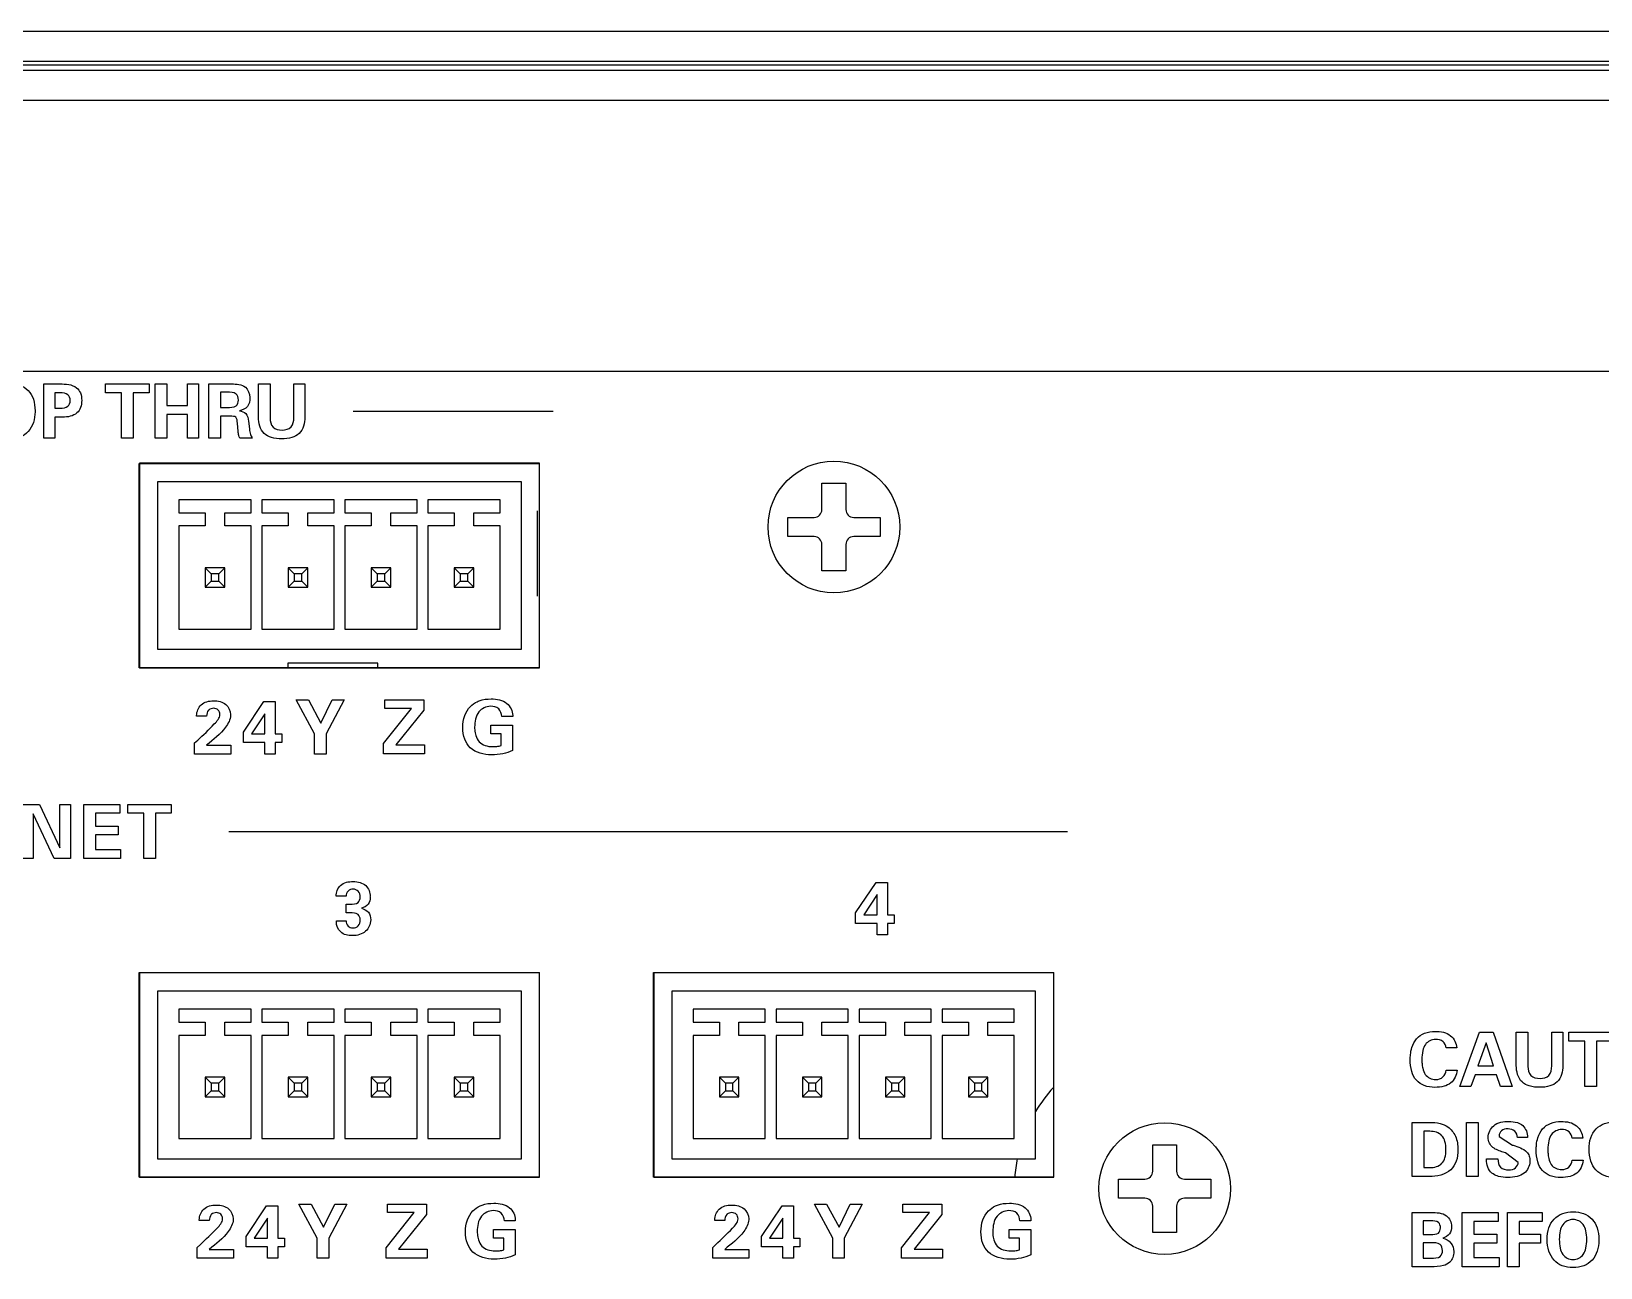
# Model space of a CAD drawing. Header units: inches. Extents: x 0 to 34, y 0 to 22.
# Drawn here: x 17.378 to 19.987, y 1.726 to 3.782 of the extents above; entities that cross this region are included whole.
import ezdxf

# ---------------------------------------------------------------- set-up
doc = ezdxf.new("R2010")
doc.units = ezdxf.units.IN
doc.header["$LTSCALE"] = 1.87
doc.header["$MEASUREMENT"] = 0
doc.layers.get('0').update_dxf_attribs({"linetype": 'CONTINUOUS'})
for name, color, linetype in [('CURVE_METALCUTOU', 7, 'CONTINUOUS'), ('ECAD_CC0805', 7, 'CONTINUOUS'), ('ECAD_CC2010', 7, 'CONTINUOUS')]:
    doc.layers.add(name, color=color, linetype=linetype)

msp = doc.modelspace()

# ---------------------------------------------------------------- linework, layer by layer
at = {"color": 8}
for p, q in [((23.983, 3.7816), (7.3328, 3.7816)), ((23.9829, 3.7316), (7.3329, 3.7316)), ((23.9869, 3.7166), (7.3289, 3.7166)), ((23.9829, 3.7253), (7.3329, 3.7253)), ((23.9607, 3.6666), (7.355, 3.6666)), ((7.805, 3.2166), (23.5107, 3.2166)), ((17.5569, 3.0633), (18.2219, 3.0633)), ((17.5569, 2.7233), (17.5569, 3.0633)), ((18.2219, 3.0633), (18.2219, 2.7233)), ((18.1924, 3.0328), (17.5874, 3.0328)), ((17.5874, 3.0328), (17.5874, 2.7543)), ((18.1924, 2.7543), (18.1924, 3.0328)), ((18.692, 3.0303), (18.7318, 3.0303)), ((18.692, 2.9865), (18.692, 3.0303)), ((18.7318, 3.0303), (18.7318, 2.9865)), ((17.7429, 3.0028), (17.6229, 3.0028)), ((17.6229, 3.0028), (17.6229, 2.9811)), ((17.7429, 2.9811), (17.7429, 3.0028)), ((17.8809, 3.0028), (17.7609, 3.0028)), ((17.7609, 3.0028), (17.7609, 2.9811)), ((17.8809, 2.9811), (17.8809, 3.0028)), ((18.0189, 3.0028), (17.8989, 3.0028)), ((17.8989, 3.0028), (17.8989, 2.9811)), ((18.0189, 2.9811), (18.0189, 3.0028)), ((18.1569, 3.0028), (18.0369, 3.0028)), ((18.0369, 3.0028), (18.0369, 2.9811)), ((18.1569, 2.9811), (18.1569, 3.0028)), ((17.6229, 2.9811), (17.6666, 2.9811)), ((17.6666, 2.9811), (17.6666, 2.9593)), ((17.6991, 2.9811), (17.7429, 2.9811)), ((17.6991, 2.9593), (17.6991, 2.9811)), ((17.7609, 2.9811), (17.8046, 2.9811)), ((17.8046, 2.9811), (17.8046, 2.9593)), ((17.8371, 2.9811), (17.8809, 2.9811)), ((17.8371, 2.9593), (17.8371, 2.9811)), ((17.8989, 2.9811), (17.9426, 2.9811)), ((17.9426, 2.9811), (17.9426, 2.9593)), ((17.9751, 2.9811), (18.0189, 2.9811)), ((17.9751, 2.9593), (17.9751, 2.9811)), ((18.0369, 2.9811), (18.0806, 2.9811)), ((18.0806, 2.9811), (18.0806, 2.9593)), ((18.1131, 2.9811), (18.1569, 2.9811)), ((18.1131, 2.9593), (18.1131, 2.9811)), ((17.6666, 2.9593), (17.6229, 2.9593)), ((17.6229, 2.9593), (17.6229, 2.7878)), ((17.7429, 2.9593), (17.6991, 2.9593)), ((17.7429, 2.7878), (17.7429, 2.9593)), ((17.8046, 2.9593), (17.7609, 2.9593)), ((17.7609, 2.9593), (17.7609, 2.7878)), ((17.8809, 2.9593), (17.8371, 2.9593)), ((17.8809, 2.7878), (17.8809, 2.9593)), ((17.9426, 2.9593), (17.8989, 2.9593)), ((17.8989, 2.9593), (17.8989, 2.7878)), ((18.0189, 2.9593), (17.9751, 2.9593)), ((18.0189, 2.7878), (18.0189, 2.9593)), ((18.0806, 2.9593), (18.0369, 2.9593)), ((18.0369, 2.9593), (18.0369, 2.7878)), ((18.1569, 2.9593), (18.1131, 2.9593)), ((18.1569, 2.7878), (18.1569, 2.9593)), ((18.6351, 2.9735), (18.679, 2.9735)), ((18.6351, 2.9416), (18.6351, 2.9735)), ((18.7448, 2.9735), (18.7886, 2.9735)), ((18.7886, 2.9735), (18.7886, 2.9416)), ((18.679, 2.9416), (18.6351, 2.9416)), ((18.692, 2.8848), (18.692, 2.9286)), ((18.7318, 2.9286), (18.7318, 2.8848)), ((18.7886, 2.9416), (18.7448, 2.9416)), ((17.6991, 2.8898), (17.6666, 2.8898)), ((17.6666, 2.8898), (17.6666, 2.8573)), ((17.6766, 2.8798), (17.6666, 2.8898)), ((17.6891, 2.8798), (17.6766, 2.8798)), ((17.6766, 2.8798), (17.6766, 2.8673)), ((17.6891, 2.8798), (17.6991, 2.8898)), ((17.6891, 2.8673), (17.6891, 2.8798)), ((17.6991, 2.8573), (17.6991, 2.8898)), ((17.8371, 2.8898), (17.8046, 2.8898)), ((17.8046, 2.8898), (17.8046, 2.8573)), ((17.8146, 2.8798), (17.8046, 2.8898)), ((17.8271, 2.8798), (17.8146, 2.8798)), ((17.8146, 2.8798), (17.8146, 2.8673)), ((17.8271, 2.8798), (17.8371, 2.8898)), ((17.8271, 2.8673), (17.8271, 2.8798)), ((17.8371, 2.8573), (17.8371, 2.8898)), ((17.9751, 2.8898), (17.9426, 2.8898)), ((17.9426, 2.8898), (17.9426, 2.8573)), ((17.9526, 2.8798), (17.9426, 2.8898)), ((17.9651, 2.8798), (17.9526, 2.8798)), ((17.9526, 2.8798), (17.9526, 2.8673)), ((17.9651, 2.8798), (17.9751, 2.8898)), ((17.9651, 2.8673), (17.9651, 2.8798)), ((17.9751, 2.8573), (17.9751, 2.8898)), ((18.1131, 2.8898), (18.0806, 2.8898)), ((18.0906, 2.8798), (18.0806, 2.8898)), ((18.0806, 2.8898), (18.0806, 2.8573)), ((18.1031, 2.8798), (18.0906, 2.8798)), ((18.0906, 2.8798), (18.0906, 2.8673)), ((18.1031, 2.8798), (18.1131, 2.8898)), ((18.1031, 2.8673), (18.1031, 2.8798)), ((18.1131, 2.8573), (18.1131, 2.8898)), ((18.7318, 2.8848), (18.692, 2.8848)), ((17.6766, 2.8673), (17.6666, 2.8573)), ((17.6666, 2.8573), (17.6991, 2.8573)), ((17.6766, 2.8673), (17.6891, 2.8673)), ((17.6891, 2.8673), (17.6991, 2.8573)), ((17.8146, 2.8673), (17.8046, 2.8573)), ((17.8046, 2.8573), (17.8371, 2.8573)), ((17.8146, 2.8673), (17.8271, 2.8673)), ((17.8271, 2.8673), (17.8371, 2.8573)), ((17.9526, 2.8673), (17.9426, 2.8573)), ((17.9426, 2.8573), (17.9751, 2.8573)), ((17.9526, 2.8673), (17.9651, 2.8673)), ((17.9651, 2.8673), (17.9751, 2.8573)), ((18.0906, 2.8673), (18.0806, 2.8573)), ((18.0806, 2.8573), (18.1131, 2.8573)), ((18.0906, 2.8673), (18.1031, 2.8673)), ((18.1031, 2.8673), (18.1131, 2.8573)), ((17.6229, 2.7878), (17.7429, 2.7878)), ((17.7609, 2.7878), (17.8809, 2.7878)), ((17.8989, 2.7878), (18.0189, 2.7878)), ((18.0369, 2.7878), (18.1569, 2.7878)), ((17.5874, 2.7543), (18.1924, 2.7543)), ((18.2219, 2.7233), (17.5569, 2.7233)), ((17.5569, 2.2168), (18.2219, 2.2168)), ((17.5569, 1.8768), (17.5569, 2.2168)), ((18.2219, 2.2168), (18.2219, 1.8768)), ((18.4119, 2.2168), (19.0769, 2.2168)), ((18.4119, 1.8768), (18.4119, 2.2168)), ((19.0769, 2.2168), (19.0769, 1.8768)), ((18.1924, 2.1858), (17.5874, 2.1858)), ((17.5874, 2.1858), (17.5874, 1.9073)), ((18.1924, 1.9073), (18.1924, 2.1858)), ((19.0474, 2.1858), (18.4424, 2.1858)), ((18.4424, 2.1858), (18.4424, 1.9073)), ((19.0474, 1.9073), (19.0474, 2.1858)), ((17.7429, 2.1558), (17.6229, 2.1558)), ((17.6229, 2.1558), (17.6229, 2.1341)), ((17.7429, 2.1341), (17.7429, 2.1558)), ((17.8809, 2.1558), (17.7609, 2.1558)), ((17.7609, 2.1558), (17.7609, 2.1341)), ((17.8809, 2.1341), (17.8809, 2.1558)), ((18.0189, 2.1558), (17.8989, 2.1558)), ((17.8989, 2.1558), (17.8989, 2.1341)), ((18.0189, 2.1341), (18.0189, 2.1558)), ((18.1569, 2.1558), (18.0369, 2.1558)), ((18.0369, 2.1558), (18.0369, 2.1341)), ((18.1569, 2.1341), (18.1569, 2.1558)), ((18.5979, 2.1558), (18.4779, 2.1558)), ((18.4779, 2.1558), (18.4779, 2.1341)), ((18.5979, 2.1341), (18.5979, 2.1558)), ((18.7359, 2.1558), (18.6159, 2.1558)), ((18.6159, 2.1558), (18.6159, 2.1341)), ((18.7359, 2.1341), (18.7359, 2.1558)), ((18.8739, 2.1558), (18.7539, 2.1558)), ((18.7539, 2.1558), (18.7539, 2.1341)), ((18.8739, 2.1341), (18.8739, 2.1558)), ((19.0119, 2.1558), (18.8919, 2.1558)), ((18.8919, 2.1558), (18.8919, 2.1341)), ((19.0119, 2.1341), (19.0119, 2.1558)), ((17.6229, 2.1341), (17.6666, 2.1341)), ((17.6666, 2.1341), (17.6666, 2.1123)), ((17.6991, 2.1341), (17.7429, 2.1341)), ((17.6991, 2.1123), (17.6991, 2.1341)), ((17.7609, 2.1341), (17.8046, 2.1341)), ((17.8046, 2.1341), (17.8046, 2.1123)), ((17.8371, 2.1341), (17.8809, 2.1341)), ((17.8371, 2.1123), (17.8371, 2.1341)), ((17.8989, 2.1341), (17.9426, 2.1341)), ((17.9426, 2.1341), (17.9426, 2.1123)), ((17.9751, 2.1341), (18.0189, 2.1341)), ((17.9751, 2.1123), (17.9751, 2.1341)), ((18.0369, 2.1341), (18.0806, 2.1341)), ((18.0806, 2.1341), (18.0806, 2.1123)), ((18.1131, 2.1341), (18.1569, 2.1341)), ((18.1131, 2.1123), (18.1131, 2.1341)), ((18.4779, 2.1341), (18.5216, 2.1341)), ((18.5216, 2.1341), (18.5216, 2.1123)), ((18.5541, 2.1341), (18.5979, 2.1341)), ((18.5541, 2.1123), (18.5541, 2.1341)), ((18.6159, 2.1341), (18.6596, 2.1341)), ((18.6596, 2.1341), (18.6596, 2.1123)), ((18.6921, 2.1341), (18.7359, 2.1341)), ((18.6921, 2.1123), (18.6921, 2.1341)), ((18.7539, 2.1341), (18.7976, 2.1341)), ((18.7976, 2.1341), (18.7976, 2.1123)), ((18.8301, 2.1341), (18.8739, 2.1341)), ((18.8301, 2.1123), (18.8301, 2.1341)), ((18.8919, 2.1341), (18.9356, 2.1341)), ((18.9356, 2.1341), (18.9356, 2.1123)), ((18.9681, 2.1341), (19.0119, 2.1341)), ((18.9681, 2.1123), (18.9681, 2.1341)), ((17.6666, 2.1123), (17.6229, 2.1123)), ((17.6229, 2.1123), (17.6229, 1.9408)), ((17.7429, 2.1123), (17.6991, 2.1123)), ((17.7429, 1.9408), (17.7429, 2.1123)), ((17.8046, 2.1123), (17.7609, 2.1123)), ((17.7609, 2.1123), (17.7609, 1.9408)), ((17.8809, 2.1123), (17.8371, 2.1123)), ((17.8809, 1.9408), (17.8809, 2.1123)), ((17.9426, 2.1123), (17.8989, 2.1123)), ((17.8989, 2.1123), (17.8989, 1.9408)), ((18.0189, 2.1123), (17.9751, 2.1123)), ((18.0189, 1.9408), (18.0189, 2.1123)), ((18.0806, 2.1123), (18.0369, 2.1123)), ((18.0369, 2.1123), (18.0369, 1.9408)), ((18.1569, 2.1123), (18.1131, 2.1123)), ((18.1569, 1.9408), (18.1569, 2.1123)), ((18.5216, 2.1123), (18.4779, 2.1123)), ((18.4779, 2.1123), (18.4779, 1.9408)), ((18.5979, 2.1123), (18.5541, 2.1123)), ((18.5979, 1.9408), (18.5979, 2.1123)), ((18.6596, 2.1123), (18.6159, 2.1123)), ((18.6159, 2.1123), (18.6159, 1.9408)), ((18.7359, 2.1123), (18.6921, 2.1123)), ((18.7359, 1.9408), (18.7359, 2.1123)), ((18.7976, 2.1123), (18.7539, 2.1123)), ((18.7539, 2.1123), (18.7539, 1.9408)), ((18.8739, 2.1123), (18.8301, 2.1123)), ((18.8739, 1.9408), (18.8739, 2.1123)), ((18.9356, 2.1123), (18.8919, 2.1123)), ((18.8919, 2.1123), (18.8919, 1.9408)), ((19.0119, 2.1123), (18.9681, 2.1123)), ((19.0119, 1.9408), (19.0119, 2.1123)), ((17.6991, 2.0428), (17.6666, 2.0428)), ((17.6766, 2.0328), (17.6666, 2.0428)), ((17.6666, 2.0428), (17.6666, 2.0103)), ((17.6891, 2.0328), (17.6991, 2.0428)), ((17.6991, 2.0103), (17.6991, 2.0428)), ((17.8371, 2.0428), (17.8046, 2.0428)), ((17.8146, 2.0328), (17.8046, 2.0428)), ((17.8046, 2.0428), (17.8046, 2.0103)), ((17.8271, 2.0328), (17.8371, 2.0428)), ((17.8371, 2.0103), (17.8371, 2.0428)), ((17.9751, 2.0428), (17.9426, 2.0428)), ((17.9526, 2.0328), (17.9426, 2.0428)), ((17.9426, 2.0428), (17.9426, 2.0103)), ((17.9651, 2.0328), (17.9751, 2.0428)), ((17.9751, 2.0103), (17.9751, 2.0428)), ((18.1131, 2.0428), (18.0806, 2.0428)), ((18.0906, 2.0328), (18.0806, 2.0428)), ((18.0806, 2.0428), (18.0806, 2.0103)), ((18.1031, 2.0328), (18.1131, 2.0428)), ((18.1131, 2.0103), (18.1131, 2.0428)), ((18.5541, 2.0428), (18.5216, 2.0428)), ((18.5316, 2.0328), (18.5216, 2.0428)), ((18.5216, 2.0428), (18.5216, 2.0103)), ((18.5441, 2.0328), (18.5541, 2.0428)), ((18.5541, 2.0103), (18.5541, 2.0428)), ((18.6921, 2.0428), (18.6596, 2.0428)), ((18.6696, 2.0328), (18.6596, 2.0428)), ((18.6596, 2.0428), (18.6596, 2.0103)), ((18.6821, 2.0328), (18.6921, 2.0428)), ((18.6921, 2.0103), (18.6921, 2.0428)), ((18.8301, 2.0428), (18.7976, 2.0428)), ((18.8076, 2.0328), (18.7976, 2.0428)), ((18.7976, 2.0428), (18.7976, 2.0103)), ((18.8201, 2.0328), (18.8301, 2.0428)), ((18.8301, 2.0103), (18.8301, 2.0428)), ((18.9681, 2.0428), (18.9356, 2.0428)), ((18.9456, 2.0328), (18.9356, 2.0428)), ((18.9356, 2.0428), (18.9356, 2.0103)), ((18.9581, 2.0328), (18.9681, 2.0428)), ((18.9681, 2.0103), (18.9681, 2.0428)), ((17.6766, 2.0203), (17.6666, 2.0103)), ((17.6666, 2.0103), (17.6991, 2.0103)), ((17.6891, 2.0328), (17.6766, 2.0328)), ((17.6766, 2.0328), (17.6766, 2.0203)), ((17.6766, 2.0203), (17.6891, 2.0203)), ((17.6891, 2.0203), (17.6891, 2.0328)), ((17.6891, 2.0203), (17.6991, 2.0103)), ((17.8146, 2.0203), (17.8046, 2.0103)), ((17.8046, 2.0103), (17.8371, 2.0103)), ((17.8271, 2.0328), (17.8146, 2.0328)), ((17.8146, 2.0328), (17.8146, 2.0203)), ((17.8146, 2.0203), (17.8271, 2.0203)), ((17.8271, 2.0203), (17.8271, 2.0328)), ((17.8271, 2.0203), (17.8371, 2.0103)), ((17.9526, 2.0203), (17.9426, 2.0103)), ((17.9426, 2.0103), (17.9751, 2.0103)), ((17.9651, 2.0328), (17.9526, 2.0328)), ((17.9526, 2.0328), (17.9526, 2.0203)), ((17.9526, 2.0203), (17.9651, 2.0203)), ((17.9651, 2.0203), (17.9651, 2.0328)), ((17.9651, 2.0203), (17.9751, 2.0103)), ((18.0906, 2.0203), (18.0806, 2.0103)), ((18.0806, 2.0103), (18.1131, 2.0103)), ((18.1031, 2.0328), (18.0906, 2.0328)), ((18.0906, 2.0328), (18.0906, 2.0203)), ((18.0906, 2.0203), (18.1031, 2.0203)), ((18.1031, 2.0203), (18.1031, 2.0328)), ((18.1031, 2.0203), (18.1131, 2.0103)), ((18.5316, 2.0203), (18.5216, 2.0103)), ((18.5216, 2.0103), (18.5541, 2.0103)), ((18.5441, 2.0328), (18.5316, 2.0328)), ((18.5316, 2.0328), (18.5316, 2.0203)), ((18.5316, 2.0203), (18.5441, 2.0203)), ((18.5441, 2.0203), (18.5441, 2.0328)), ((18.5441, 2.0203), (18.5541, 2.0103)), ((18.6696, 2.0203), (18.6596, 2.0103)), ((18.6596, 2.0103), (18.6921, 2.0103)), ((18.6821, 2.0328), (18.6696, 2.0328)), ((18.6696, 2.0328), (18.6696, 2.0203)), ((18.6696, 2.0203), (18.6821, 2.0203)), ((18.6821, 2.0203), (18.6821, 2.0328)), ((18.6821, 2.0203), (18.6921, 2.0103)), ((18.8076, 2.0203), (18.7976, 2.0103)), ((18.7976, 2.0103), (18.8301, 2.0103)), ((18.8201, 2.0328), (18.8076, 2.0328)), ((18.8076, 2.0328), (18.8076, 2.0203)), ((18.8076, 2.0203), (18.8201, 2.0203)), ((18.8201, 2.0203), (18.8201, 2.0328)), ((18.8201, 2.0203), (18.8301, 2.0103)), ((18.9456, 2.0203), (18.9356, 2.0103)), ((18.9356, 2.0103), (18.9681, 2.0103)), ((18.9581, 2.0328), (18.9456, 2.0328)), ((18.9456, 2.0328), (18.9456, 2.0203)), ((18.9456, 2.0203), (18.9581, 2.0203)), ((18.9581, 2.0203), (18.9581, 2.0328)), ((18.9581, 2.0203), (18.9681, 2.0103)), ((17.6229, 1.9408), (17.7429, 1.9408)), ((17.7609, 1.9408), (17.8809, 1.9408)), ((17.8989, 1.9408), (18.0189, 1.9408)), ((18.0369, 1.9408), (18.1569, 1.9408)), ((18.4779, 1.9408), (18.5979, 1.9408)), ((18.6159, 1.9408), (18.7359, 1.9408)), ((18.7539, 1.9408), (18.8739, 1.9408)), ((18.8919, 1.9408), (19.0119, 1.9408)), ((17.5874, 1.9073), (18.1924, 1.9073)), ((18.4424, 1.9073), (19.0474, 1.9073)), ((19.242, 1.9303), (19.2818, 1.9303)), ((19.242, 1.8865), (19.242, 1.9303)), ((19.2818, 1.9303), (19.2818, 1.8865)), ((18.2219, 1.8768), (17.5569, 1.8768)), ((19.0769, 1.8768), (18.4119, 1.8768)), ((19.1851, 1.8735), (19.229, 1.8735)), ((19.1851, 1.8416), (19.1851, 1.8735)), ((19.2948, 1.8735), (19.3386, 1.8735)), ((19.3386, 1.8735), (19.3386, 1.8416)), ((19.229, 1.8416), (19.1851, 1.8416)), ((19.242, 1.7848), (19.242, 1.8286)), ((19.2818, 1.8286), (19.2818, 1.7848)), ((19.3386, 1.8416), (19.2948, 1.8416)), ((19.2818, 1.7848), (19.242, 1.7848))]:
    msp.add_line(p, q, dxfattribs=at)
at = {"color": 5}
for p, q in [((17.3981, 3.1955), (17.4248, 3.1955)), ((17.3981, 3.1055), (17.3981, 3.1955)), ((17.501, 3.1955), (17.5734, 3.1955)), ((17.501, 3.1808), (17.501, 3.1955)), ((17.5734, 3.1955), (17.5734, 3.1808)), ((17.5835, 3.1955), (17.6029, 3.1955)), ((17.5835, 3.1055), (17.5835, 3.1955)), ((17.6029, 3.1955), (17.6029, 3.1595)), ((17.6369, 3.1955), (17.6556, 3.1955)), ((17.6369, 3.1595), (17.6369, 3.1955)), ((17.6556, 3.1955), (17.6556, 3.1055)), ((17.6728, 3.1955), (17.7103, 3.1955)), ((17.6728, 3.1055), (17.6728, 3.1955)), ((17.7551, 3.1955), (17.7743, 3.1955)), ((17.7551, 3.1401), (17.7551, 3.1955)), ((17.7743, 3.1955), (17.7743, 3.1387)), ((17.8139, 3.1955), (17.8324, 3.1955)), ((17.8139, 3.1396), (17.8139, 3.1955)), ((17.8324, 3.1955), (17.8324, 3.1401)), ((17.4255, 3.1805), (17.4164, 3.1805)), ((17.4164, 3.1805), (17.4164, 3.1553)), ((17.5275, 3.1808), (17.501, 3.1808)), ((17.5275, 3.1055), (17.5275, 3.1808)), ((17.5734, 3.1808), (17.5469, 3.1808)), ((17.5469, 3.1808), (17.5469, 3.1055)), ((17.6029, 3.1595), (17.6369, 3.1595)), ((17.7031, 3.1816), (17.6918, 3.1816)), ((17.6918, 3.1816), (17.6918, 3.1563)), ((17.4164, 3.1553), (17.4255, 3.1553)), ((17.4297, 3.1402), (17.4164, 3.1402)), ((17.4164, 3.1402), (17.4164, 3.1055)), ((17.6369, 3.1448), (17.6029, 3.1448)), ((17.6029, 3.1448), (17.6029, 3.1055)), ((17.6369, 3.1055), (17.6369, 3.1448)), ((17.6918, 3.1563), (17.7031, 3.1563)), ((17.7084, 3.1417), (17.6918, 3.1417)), ((17.6918, 3.1417), (17.6918, 3.1055)), ((17.7385, 3.1336), (17.7401, 3.1206)), ((17.9126, 3.1504), (18.2451, 3.1504)), ((17.4164, 3.1055), (17.3981, 3.1055)), ((17.5469, 3.1055), (17.5275, 3.1055)), ((17.6029, 3.1055), (17.5835, 3.1055)), ((17.6556, 3.1055), (17.6369, 3.1055)), ((17.6918, 3.1055), (17.6728, 3.1055)), ((17.7214, 3.1164), (17.7201, 3.1301)), ((17.7447, 3.1055), (17.7239, 3.1055)), ((17.73, 2.6166), (17.7642, 2.6673)), ((17.7642, 2.6673), (17.783, 2.6673)), ((17.783, 2.6673), (17.783, 2.6135)), ((17.818, 2.6702), (17.8382, 2.6702)), ((17.8484, 2.6135), (17.818, 2.6702)), ((17.8382, 2.6702), (17.8589, 2.6317)), ((17.8589, 2.6317), (17.8775, 2.6702)), ((17.8975, 2.6702), (17.8677, 2.6135)), ((17.8775, 2.6702), (17.8975, 2.6702)), ((17.9653, 2.6703), (18.0299, 2.6703)), ((17.9653, 2.6561), (17.9653, 2.6703)), ((18.0299, 2.6703), (18.0299, 2.6529)), ((17.6523, 2.643), (17.6523, 2.644)), ((17.6689, 2.643), (17.6523, 2.643)), ((17.7656, 2.647), (17.7435, 2.6135)), ((17.7656, 2.6135), (17.7656, 2.647)), ((17.9628, 2.5975), (18.0095, 2.6561)), ((18.0095, 2.6561), (17.9653, 2.6561)), ((18.0299, 2.6529), (17.9837, 2.5952)), ((18.1778, 2.6425), (18.1596, 2.6425)), ((18.1778, 2.6442), (18.1778, 2.6425)), ((17.73, 2.5991), (17.73, 2.6166)), ((17.7435, 2.6135), (17.7656, 2.6135)), ((17.783, 2.6135), (17.7939, 2.6135)), ((17.7939, 2.6135), (17.7939, 2.5991)), ((17.8484, 2.5802), (17.8484, 2.6135)), ((17.8677, 2.6135), (17.8677, 2.5802)), ((18.1416, 2.6282), (18.1775, 2.6282)), ((18.1416, 2.6139), (18.1416, 2.6282)), ((18.1588, 2.6139), (18.1416, 2.6139)), ((18.1587, 2.5942), (18.1588, 2.6139)), ((18.1775, 2.6282), (18.1775, 2.5861)), ((17.6489, 2.5985), (17.6541, 2.6031)), ((17.6489, 2.5802), (17.6489, 2.5985)), ((17.6689, 2.595), (17.7092, 2.595)), ((17.7092, 2.595), (17.7092, 2.5802)), ((17.7656, 2.5991), (17.73, 2.5991)), ((17.7656, 2.5802), (17.7656, 2.5991)), ((17.7939, 2.5991), (17.783, 2.5991)), ((17.783, 2.5991), (17.783, 2.5802)), ((17.9628, 2.5803), (17.9628, 2.5975)), ((17.9837, 2.5952), (18.031, 2.5952)), ((18.031, 2.5952), (18.031, 2.5803)), ((17.7092, 2.5802), (17.6489, 2.5802)), ((17.783, 2.5802), (17.7656, 2.5802)), ((17.8677, 2.5802), (17.8484, 2.5802)), ((18.031, 2.5803), (17.9628, 2.5803)), ((17.3634, 2.4965), (17.3911, 2.4965)), ((17.3806, 2.481), (17.3806, 2.4065)), ((17.4156, 2.4065), (17.3806, 2.481)), ((17.3911, 2.4965), (17.425, 2.4241)), ((17.425, 2.4965), (17.4423, 2.4965)), ((17.425, 2.4241), (17.425, 2.4965)), ((17.4423, 2.4965), (17.4423, 2.4065)), ((17.4648, 2.4965), (17.5245, 2.4965)), ((17.4648, 2.4065), (17.4648, 2.4965)), ((17.5245, 2.4816), (17.4843, 2.4816)), ((17.4843, 2.4816), (17.4843, 2.4603)), ((17.5245, 2.4965), (17.5245, 2.4816)), ((17.5378, 2.4965), (17.6101, 2.4965)), ((17.5378, 2.4819), (17.5378, 2.4965)), ((17.5643, 2.4819), (17.5378, 2.4819)), ((17.5643, 2.4065), (17.5643, 2.4819)), ((17.6101, 2.4819), (17.5837, 2.4819)), ((17.5837, 2.4819), (17.5837, 2.4065)), ((17.6101, 2.4965), (17.6101, 2.4819)), ((17.4843, 2.4603), (17.522, 2.4603)), ((17.522, 2.4603), (17.522, 2.4457)), ((17.522, 2.4457), (17.4843, 2.4457)), ((17.4843, 2.4457), (17.4843, 2.4215)), ((17.7056, 2.4515), (19.1001, 2.4515)), ((17.3806, 2.4065), (17.3634, 2.4065)), ((17.4423, 2.4065), (17.4156, 2.4065)), ((17.5259, 2.4065), (17.4648, 2.4065)), ((17.4843, 2.4215), (17.5259, 2.4215)), ((17.5259, 2.4215), (17.5259, 2.4065)), ((17.5837, 2.4065), (17.5643, 2.4065)), ((18.7481, 2.3161), (18.7822, 2.3668)), ((18.7822, 2.3668), (18.8011, 2.3668)), ((18.8011, 2.3668), (18.8011, 2.313)), ((17.9008, 2.3436), (17.8842, 2.3436)), ((17.9009, 2.3306), (17.9077, 2.3306)), ((17.9009, 2.3161), (17.9009, 2.3306)), ((18.7836, 2.3465), (18.7616, 2.313)), ((18.7836, 2.313), (18.7836, 2.3465)), ((17.8846, 2.3028), (17.9009, 2.3028)), ((17.8846, 2.3011), (17.8846, 2.3028)), ((17.9075, 2.3161), (17.9009, 2.3161)), ((18.7481, 2.2986), (18.7481, 2.3161)), ((18.7836, 2.2986), (18.7481, 2.2986)), ((18.7616, 2.313), (18.7836, 2.313)), ((18.7836, 2.2797), (18.7836, 2.2986)), ((18.8011, 2.313), (18.812, 2.313)), ((18.812, 2.2986), (18.8011, 2.2986)), ((18.8011, 2.2986), (18.8011, 2.2797)), ((18.812, 2.313), (18.812, 2.2986)), ((18.8011, 2.2797), (18.7836, 2.2797)), ((19.7527, 2.0275), (19.7855, 2.1175)), ((19.7855, 2.1175), (19.8083, 2.1175)), ((19.8083, 2.1175), (19.8397, 2.0275)), ((19.8466, 2.1175), (19.8658, 2.1175)), ((19.8466, 2.0621), (19.8466, 2.1175)), ((19.8658, 2.1175), (19.8658, 2.0608)), ((19.9056, 2.1175), (19.9241, 2.1175)), ((19.9056, 2.0616), (19.9056, 2.1175)), ((19.9241, 2.1175), (19.9241, 2.0621)), ((19.9341, 2.1175), (20.0066, 2.1175)), ((19.9341, 2.1029), (19.9341, 2.1175)), ((19.7476, 2.0916), (19.7298, 2.0916)), ((19.7965, 2.0998), (19.7828, 2.0616)), ((19.8089, 2.0616), (19.7965, 2.0998)), ((19.9606, 2.1029), (19.9341, 2.1029)), ((19.9606, 2.0275), (19.9606, 2.1029)), ((20.0066, 2.1029), (19.9801, 2.1029)), ((19.9801, 2.1029), (19.9801, 2.0275)), ((19.7828, 2.0616), (19.8089, 2.0616)), ((19.7299, 2.0545), (19.7481, 2.0545)), ((19.778, 2.0469), (19.7709, 2.0275)), ((19.8137, 2.0469), (19.778, 2.0469)), ((19.8201, 2.0275), (19.8137, 2.0469)), ((19.7709, 2.0275), (19.7527, 2.0275)), ((19.8397, 2.0275), (19.8201, 2.0275)), ((19.9801, 2.0275), (19.9606, 2.0275)), ((19.6736, 1.9677), (19.7018, 1.9677)), ((19.6736, 1.8777), (19.6736, 1.9677)), ((19.764, 1.9677), (19.7833, 1.9677)), ((19.764, 1.8777), (19.764, 1.9677)), ((19.7833, 1.9677), (19.7833, 1.8777)), ((19.7026, 1.9529), (19.6928, 1.9529)), ((19.6928, 1.9529), (19.6928, 1.8926)), ((19.8182, 1.9445), (19.8404, 1.93)), ((19.8654, 1.9425), (19.8486, 1.9425)), ((19.8654, 1.943), (19.8654, 1.9425)), ((19.9571, 1.9417), (19.9393, 1.9417)), ((19.797, 1.9069), (19.816, 1.9069)), ((19.797, 1.9057), (19.797, 1.9069)), ((19.8287, 1.917), (19.8248, 1.9183)), ((19.8499, 1.9013), (19.8287, 1.917)), ((19.8404, 1.93), (19.8415, 1.9297)), ((19.6928, 1.8926), (19.7026, 1.8926)), ((19.9394, 1.9047), (19.9576, 1.9047)), ((19.7018, 1.8777), (19.6736, 1.8777)), ((19.7833, 1.8777), (19.764, 1.8777)), ((17.7345, 1.7782), (17.7686, 1.8289)), ((17.7686, 1.8289), (17.7875, 1.8289)), ((17.7875, 1.8289), (17.7875, 1.7751)), ((17.8224, 1.8318), (17.8427, 1.8318)), ((17.8528, 1.7751), (17.8224, 1.8318)), ((17.8427, 1.8318), (17.8633, 1.7933)), ((17.8633, 1.7933), (17.8819, 1.8318)), ((17.902, 1.8318), (17.8721, 1.7751)), ((17.8819, 1.8318), (17.902, 1.8318)), ((17.9697, 1.8319), (18.0344, 1.8319)), ((17.9697, 1.8177), (17.9697, 1.8319)), ((18.0344, 1.8319), (18.0344, 1.8145)), ((18.5916, 1.7782), (18.6257, 1.8289)), ((18.6257, 1.8289), (18.6446, 1.8289)), ((18.6446, 1.8289), (18.6446, 1.7751)), ((18.6795, 1.8318), (18.6998, 1.8318)), ((18.7099, 1.7751), (18.6795, 1.8318)), ((18.6998, 1.8318), (18.7204, 1.7933)), ((18.7204, 1.7933), (18.7391, 1.8318)), ((18.7591, 1.8318), (18.7292, 1.7751)), ((18.7391, 1.8318), (18.7591, 1.8318)), ((18.8268, 1.8319), (18.8915, 1.8319)), ((18.8268, 1.8177), (18.8268, 1.8319)), ((18.8915, 1.8319), (18.8915, 1.8145)), ((17.6567, 1.8045), (17.6567, 1.8055)), ((17.6733, 1.8045), (17.6567, 1.8045)), ((17.77, 1.8086), (17.748, 1.7751)), ((17.77, 1.7751), (17.77, 1.8086)), ((17.9672, 1.7591), (18.014, 1.8177)), ((18.014, 1.8177), (17.9697, 1.8177)), ((18.0344, 1.8145), (17.9881, 1.7567)), ((18.1822, 1.8041), (18.1641, 1.8041)), ((18.1822, 1.8057), (18.1822, 1.8041)), ((18.5139, 1.8045), (18.5139, 1.8055)), ((18.5305, 1.8045), (18.5139, 1.8045)), ((18.6271, 1.8086), (18.6051, 1.7751)), ((18.6271, 1.7751), (18.6271, 1.8086)), ((18.8243, 1.7591), (18.8711, 1.8177)), ((18.8711, 1.8177), (18.8268, 1.8177)), ((18.8915, 1.8145), (18.8452, 1.7567)), ((19.0393, 1.8041), (19.0212, 1.8041)), ((19.0393, 1.8057), (19.0393, 1.8041)), ((19.6736, 1.8179), (19.7046, 1.8179)), ((19.6736, 1.7278), (19.6736, 1.8179)), ((19.7047, 1.8041), (19.692, 1.8041)), ((19.692, 1.8041), (19.692, 1.7814)), ((19.7566, 1.8179), (19.8165, 1.8179)), ((19.7566, 1.7278), (19.7566, 1.8179)), ((19.8165, 1.803), (19.7762, 1.803)), ((19.7762, 1.803), (19.7762, 1.7817)), ((19.8165, 1.8179), (19.8165, 1.803)), ((19.8318, 1.8179), (19.8896, 1.8179)), ((19.8318, 1.7278), (19.8318, 1.8179)), ((19.8896, 1.803), (19.8511, 1.803)), ((19.8511, 1.803), (19.8511, 1.7817)), ((19.8896, 1.8179), (19.8896, 1.803)), ((17.7345, 1.7607), (17.7345, 1.7782)), ((17.748, 1.7751), (17.77, 1.7751)), ((17.7875, 1.7751), (17.7984, 1.7751)), ((17.7984, 1.7751), (17.7984, 1.7607)), ((17.8528, 1.7418), (17.8528, 1.7751)), ((17.8721, 1.7751), (17.8721, 1.7418)), ((18.146, 1.7898), (18.1819, 1.7898)), ((18.146, 1.7755), (18.146, 1.7898)), ((18.1632, 1.7755), (18.146, 1.7755)), ((18.1631, 1.7558), (18.1632, 1.7755)), ((18.1819, 1.7898), (18.1819, 1.7477)), ((18.5916, 1.7607), (18.5916, 1.7782)), ((18.6051, 1.7751), (18.6271, 1.7751)), ((18.6446, 1.7751), (18.6555, 1.7751)), ((18.6555, 1.7751), (18.6555, 1.7607)), ((18.7099, 1.7418), (18.7099, 1.7751)), ((18.7292, 1.7751), (18.7292, 1.7418)), ((19.0032, 1.7898), (19.0391, 1.7898)), ((19.0032, 1.7755), (19.0032, 1.7898)), ((19.0203, 1.7755), (19.0032, 1.7755)), ((19.0203, 1.7558), (19.0203, 1.7755)), ((19.0391, 1.7898), (19.0391, 1.7477)), ((19.692, 1.7814), (19.7047, 1.7814)), ((19.7762, 1.7817), (19.814, 1.7817)), ((19.814, 1.7817), (19.814, 1.7671)), ((19.8511, 1.7817), (19.887, 1.7817)), ((19.887, 1.7817), (19.887, 1.7671)), ((17.6534, 1.76), (17.6585, 1.7647)), ((17.6534, 1.7418), (17.6534, 1.76)), ((17.6733, 1.7566), (17.7136, 1.7566)), ((17.7136, 1.7566), (17.7136, 1.7418)), ((17.77, 1.7607), (17.7345, 1.7607)), ((17.77, 1.7418), (17.77, 1.7607)), ((17.7984, 1.7607), (17.7875, 1.7607)), ((17.7875, 1.7607), (17.7875, 1.7418)), ((17.9672, 1.7418), (17.9672, 1.7591)), ((17.9881, 1.7567), (18.0355, 1.7567)), ((18.0355, 1.7567), (18.0355, 1.7418)), ((18.5105, 1.76), (18.5156, 1.7647)), ((18.5105, 1.7418), (18.5105, 1.76)), ((18.5305, 1.7566), (18.5707, 1.7566)), ((18.5707, 1.7566), (18.5707, 1.7418)), ((18.6271, 1.7607), (18.5916, 1.7607)), ((18.6271, 1.7418), (18.6271, 1.7607)), ((18.6555, 1.7607), (18.6446, 1.7607)), ((18.6446, 1.7607), (18.6446, 1.7418)), ((18.8243, 1.7418), (18.8243, 1.7591)), ((18.8452, 1.7567), (18.8926, 1.7567)), ((18.8926, 1.7567), (18.8926, 1.7418)), ((19.7047, 1.7676), (19.692, 1.7676)), ((19.692, 1.7676), (19.692, 1.7422)), ((19.814, 1.7671), (19.7762, 1.7671)), ((19.7762, 1.7671), (19.7762, 1.7429)), ((19.887, 1.7671), (19.8511, 1.7671)), ((19.8511, 1.7671), (19.8511, 1.7278)), ((17.7136, 1.7418), (17.6534, 1.7418)), ((17.7875, 1.7418), (17.77, 1.7418)), ((17.8721, 1.7418), (17.8528, 1.7418)), ((18.0355, 1.7418), (17.9672, 1.7418)), ((18.5707, 1.7418), (18.5105, 1.7418)), ((18.6446, 1.7418), (18.6271, 1.7418)), ((18.7292, 1.7418), (18.7099, 1.7418)), ((18.8926, 1.7418), (18.8243, 1.7418)), ((19.7047, 1.7278), (19.6736, 1.7278)), ((19.692, 1.7422), (19.7047, 1.7422)), ((19.8179, 1.7278), (19.7566, 1.7278)), ((19.7762, 1.7429), (19.8179, 1.7429)), ((19.8179, 1.7429), (19.8179, 1.7278)), ((19.8511, 1.7278), (19.8318, 1.7278))]:
    msp.add_line(p, q, dxfattribs=at)
at = {"color": 8}
for centre in [(18.7119, 2.9576), (19.2619, 1.8576)]:
    msp.add_circle(centre, 0.1095, dxfattribs=at)
for centre, start, end in [((18.679, 2.9865), 270, 360), ((18.7448, 2.9865), 180, 270), ((18.679, 2.9286), 0, 90), ((18.7448, 2.9286), 90, 180), ((19.229, 1.8865), 270, 360), ((19.2948, 1.8865), 180, 270), ((19.229, 1.8286), 0, 90), ((19.2948, 1.8286), 90, 180)]:
    msp.add_arc(centre, 0.013, start, end, dxfattribs=at)
at = {"color": 7}
for start, end in [(137.7447, 149.1021), (168.5198, 175.5834)]:
    msp.add_arc((19.2619, 1.8576), 0.25, start, end, dxfattribs=at)
at = {"color": 5}
for points, start_tangent, end_tangent in [([(17.2978, 3.1509), (17.3006, 3.1701), (17.3093, 3.1845), (17.3408, 3.1968), (17.3721, 3.1845), (17.3808, 3.17), (17.3836, 3.1509), (17.3836, 3.1489)], (-0.002068, 0.999998), (-0.021136, -0.999777)), ([(17.4248, 3.1955), (17.4526, 3.189), (17.459, 3.1805), (17.4612, 3.1681), (17.4592, 3.156), (17.4532, 3.1472), (17.4297, 3.1402)], (1, 0), (-1, 0)), ([(17.7103, 3.1955), (17.7333, 3.19), (17.7407, 3.1728), (17.7366, 3.158), (17.7233, 3.1506)], (1, 0), (-0.972847, -0.231451)), ([(17.4255, 3.1553), (17.4383, 3.1583), (17.4421, 3.168), (17.4383, 3.1776), (17.4255, 3.1805)], (1, 0), (-1, 0)), ([(17.7031, 3.1563), (17.7178, 3.1591), (17.7217, 3.1687), (17.718, 3.1787), (17.7031, 3.1816)], (1, 0), (-1, 0)), ([(17.3836, 3.1489), (17.3808, 3.1313), (17.3723, 3.1164), (17.3587, 3.1071), (17.3408, 3.1039), (17.3228, 3.107), (17.3092, 3.1164), (17.3007, 3.1312), (17.2978, 3.1509)], (-0.021136, -0.999777), (-0.002068, 0.999998)), ([(17.7201, 3.1301), (17.7175, 3.14), (17.7084, 3.1417)], (-0.090858, 0.995864), (-1, 0)), ([(17.7233, 3.1506), (17.734, 3.1461), (17.7385, 3.1336)], (0.993855, -0.110694), (0.123707, -0.992319)), ([(17.8324, 3.1401), (17.8228, 3.113), (17.8108, 3.1063), (17.7938, 3.1041), (17.7766, 3.1063), (17.7646, 3.1129), (17.7551, 3.1401)], (0, -1), (0, 1)), ([(17.7743, 3.1387), (17.7793, 3.1238), (17.7944, 3.1188), (17.8092, 3.1239), (17.8139, 3.1396)], (0, -1), (0, 1)), ([(17.7239, 3.1055), (17.7223, 3.1098), (17.7214, 3.1164)], (-0.452726, 0.89165), (-0.088385, 0.996086)), ([(17.7401, 3.1206), (17.7419, 3.1115), (17.7447, 3.1055)], (0.133228, -0.991085), (0.586737, -0.809778)), ([(17.6523, 2.644), (17.6599, 2.662), (17.6804, 2.6687), (17.701, 2.6624), (17.7087, 2.6456), (17.7087, 2.6444)], (0, 1), (-0.031565, -0.999502)), ([(18.1775, 2.5861), (18.1615, 2.5806), (18.1426, 2.5787), (18.1073, 2.5906), (18.098, 2.6048), (18.0949, 2.624), (18.098, 2.644), (18.1074, 2.6591), (18.119, 2.6672)], (-0.894711, -0.446645), (0.905643, 0.424041)), ([(18.119, 2.6672), (18.1223, 2.6686), (18.1421, 2.6718), (18.1681, 2.6643), (18.1778, 2.6442)], (0.905643, 0.424041), (0, -1)), ([(17.6541, 2.6031), (17.6817, 2.6303), (17.6909, 2.646), (17.688, 2.6533), (17.6807, 2.6562), (17.6726, 2.6533)], (0.745494, 0.666512), (-0.731926, -0.681384)), ([(17.6726, 2.6533), (17.6721, 2.6529), (17.6689, 2.643)], (-0.731926, -0.681384), (-0.037574, -0.999294)), ([(17.7087, 2.6444), (17.7005, 2.6249), (17.6689, 2.595)], (-0.031565, -0.999502), (-0.773417, -0.633897)), ([(18.1596, 2.6425), (18.1545, 2.6552), (18.141, 2.6595), (18.1216, 2.6502), (18.1145, 2.6246), (18.1146, 2.6204)], (-0.045602, 0.99896), (0.067589, -0.997713)), ([(18.1146, 2.6204), (18.1164, 2.6107), (18.122, 2.6006), (18.144, 2.5924), (18.1515, 2.5929), (18.1587, 2.5942)], (0.067589, -0.997713), (0.968694, 0.248258)), ([(17.8842, 2.3436), (17.8917, 2.3618), (17.9126, 2.3682), (17.9334, 2.3614), (17.9411, 2.3431), (17.9411, 2.3421)], (0.01052, 0.999945), (-0.022597, -0.999745)), ([(17.9124, 2.3555), (17.904, 2.3522), (17.9008, 2.3436)], (-1, 0.000349), (-0.023071, -0.999734)), ([(17.9077, 2.3306), (17.9206, 2.3333), (17.9243, 2.3426), (17.9211, 2.352), (17.9124, 2.3555)], (1, 0), (-1, 0.000349)), ([(17.9262, 2.3238), (17.9378, 2.317), (17.9417, 2.3043), (17.9333, 2.2855), (17.9114, 2.2782), (17.9008, 2.2795)], (0.970098, -0.242712), (-0.961288, 0.275544)), ([(17.9411, 2.3421), (17.9374, 2.3307), (17.9262, 2.3238)], (-0.022597, -0.999745), (-0.964201, -0.265174)), ([(17.9008, 2.2795), (17.8918, 2.2843), (17.8846, 2.3011)], (-0.961288, 0.275544), (0, 1)), ([(17.9009, 2.3028), (17.9041, 2.2942), (17.9122, 2.2911), (17.9211, 2.2946), (17.9243, 2.3041), (17.9243, 2.3046)], (0.02282, -0.99974), (-0.052409, 0.998626)), ([(17.9243, 2.3046), (17.9206, 2.3133), (17.9075, 2.3161)], (-0.052409, 0.998626), (-1, 0)), ([(19.6706, 2.0802), (19.6729, 2.0922), (19.6809, 2.1069), (19.694, 2.116), (19.7116, 2.119), (19.7374, 2.1117), (19.7476, 2.0916)], (0.094807, 0.995496), (0.051308, -0.998683)), ([(19.7298, 2.0916), (19.7248, 2.1019), (19.7124, 2.1058), (19.6954, 2.0974), (19.6911, 2.087), (19.6896, 2.0725), (19.6899, 2.0659)], (-0.047392, 0.998876), (0.077767, -0.996972)), ([(19.7481, 2.0545), (19.7377, 2.0333), (19.7264, 2.0278), (19.7113, 2.026), (19.6935, 2.0289), (19.6806, 2.0377), (19.6728, 2.0522), (19.6702, 2.0721), (19.6706, 2.0802)], (-0.069471, -0.997584), (0.094807, 0.995496)), ([(19.6899, 2.0659), (19.691, 2.0577), (19.6953, 2.0473), (19.7125, 2.0391), (19.7247, 2.0433), (19.7299, 2.0545)], (0.077767, -0.996972), (0.071007, 0.997476)), ([(19.9241, 2.0621), (19.9146, 2.035), (19.9025, 2.0283), (19.8854, 2.0261), (19.8682, 2.0283), (19.8561, 2.0349), (19.8466, 2.0621)], (0, -1), (0, 1)), ([(19.8658, 2.0608), (19.8708, 2.0458), (19.886, 2.0409), (19.9008, 2.0459), (19.9056, 2.0616)], (0, -1), (0, 1)), ([(19.7018, 1.9677), (19.72, 1.9659), (19.7327, 1.9602), (19.7453, 1.9448), (19.7496, 1.9225), (19.7466, 1.9031), (19.7375, 1.889), (19.7018, 1.8777)], (1, 0), (-1, 0)), ([(19.8248, 1.9183), (19.8077, 1.9261), (19.8018, 1.9333), (19.7998, 1.9429), (19.809, 1.9622), (19.8341, 1.9693), (19.8484, 1.9673)], (-0.950044, 0.312117), (0.952037, -0.305982)), ([(19.8486, 1.9425), (19.844, 1.9532), (19.8329, 1.9569), (19.8221, 1.9538), (19.8181, 1.9454), (19.8182, 1.9445)], (-0.089096, 0.996023), (0.120845, -0.992671)), ([(19.8484, 1.9673), (19.8572, 1.9624), (19.8654, 1.943)], (0.952037, -0.305982), (0, -1)), ([(19.8801, 1.9304), (19.8824, 1.9423), (19.8904, 1.957), (19.9035, 1.9661), (19.9211, 1.9692), (19.9469, 1.9619), (19.9571, 1.9417)], (0.094807, 0.995496), (0.051308, -0.998683)), ([(19.9676, 1.9231), (19.9704, 1.9423), (19.9792, 1.9568), (20.0107, 1.969), (20.0422, 1.9568), (20.0509, 1.9422), (20.0537, 1.9231), (20.0537, 1.9211)], (-0.002061, 0.999998), (-0.021247, -0.999774)), ([(19.7026, 1.8926), (19.723, 1.8998), (19.7279, 1.909), (19.7296, 1.9224), (19.7279, 1.9361), (19.723, 1.9456), (19.7026, 1.9529)], (1, 0), (-1, 0)), ([(19.9393, 1.9417), (19.9343, 1.952), (19.9218, 1.9559), (19.9049, 1.9475), (19.9006, 1.9371), (19.8991, 1.9227), (19.8994, 1.9161)], (-0.047392, 0.998876), (0.077767, -0.996972)), ([(19.815, 1.8787), (19.806, 1.8835), (19.797, 1.9057)], (-0.948115, 0.317929), (0, 1)), ([(19.8415, 1.9297), (19.8639, 1.9184), (19.868, 1.9118), (19.8693, 1.9029), (19.8597, 1.8833), (19.8481, 1.8779), (19.8328, 1.8761), (19.8172, 1.878), (19.815, 1.8787)], (0.94973, -0.313069), (-0.948115, 0.317929)), ([(19.816, 1.9069), (19.8204, 1.8934), (19.8338, 1.8889), (19.8454, 1.8924), (19.8499, 1.9013)], (0, -1), (0.00987, 0.999951)), ([(19.9576, 1.9047), (19.9472, 1.8834), (19.9359, 1.878), (19.9207, 1.8761), (19.903, 1.8791), (19.8901, 1.8879), (19.8823, 1.9023), (19.8797, 1.9223), (19.8801, 1.9304)], (-0.069471, -0.997584), (0.094807, 0.995496)), ([(19.8994, 1.9161), (19.9005, 1.9079), (19.9048, 1.8975), (19.922, 1.8893), (19.9342, 1.8935), (19.9394, 1.9047)], (0.077767, -0.996972), (0.071007, 0.997476)), ([(20.0537, 1.9211), (20.0509, 1.9035), (20.0424, 1.8886), (20.0288, 1.8793), (20.0107, 1.8761), (19.9927, 1.8793), (19.979, 1.8886), (19.9705, 1.9034), (19.9676, 1.9231)], (-0.021247, -0.999774), (-0.002061, 0.999998)), ([(17.6567, 1.8055), (17.6643, 1.8236), (17.6849, 1.8303), (17.7055, 1.824), (17.7131, 1.8072), (17.7131, 1.806)], (0, 1), (-0.031565, -0.999502)), ([(18.1819, 1.7477), (18.1659, 1.7421), (18.147, 1.7403), (18.1118, 1.7521), (18.1024, 1.7664), (18.0993, 1.7856), (18.1024, 1.8056), (18.1118, 1.8207), (18.1235, 1.8288)], (-0.894711, -0.446645), (0.905643, 0.424041)), ([(18.1235, 1.8288), (18.1268, 1.8302), (18.1465, 1.8333), (18.1726, 1.8258), (18.1822, 1.8057)], (0.905643, 0.424041), (0, -1)), ([(18.5139, 1.8055), (18.5214, 1.8236), (18.542, 1.8303), (18.5626, 1.824), (18.5703, 1.8072), (18.5703, 1.806)], (0, 1), (-0.031565, -0.999502)), ([(19.0391, 1.7477), (19.0231, 1.7421), (19.0041, 1.7403), (18.9689, 1.7521), (18.9595, 1.7664), (18.9564, 1.7856), (18.9596, 1.8056), (18.9689, 1.8207), (18.9806, 1.8288)], (-0.894711, -0.446645), (0.905643, 0.424041)), ([(18.9806, 1.8288), (18.9839, 1.8302), (19.0037, 1.8333), (19.0297, 1.8258), (19.0393, 1.8057)], (0.905643, 0.424041), (0, -1)), ([(17.6585, 1.7647), (17.6862, 1.7919), (17.6954, 1.8075), (17.6925, 1.8149), (17.6851, 1.8178), (17.677, 1.8149)], (0.745494, 0.666512), (-0.731926, -0.681384)), ([(17.677, 1.8149), (17.6766, 1.8145), (17.6733, 1.8045)], (-0.731926, -0.681384), (-0.037574, -0.999294)), ([(17.7131, 1.806), (17.7049, 1.7865), (17.6733, 1.7566)], (-0.031565, -0.999502), (-0.773417, -0.633897)), ([(18.1641, 1.8041), (18.1589, 1.8167), (18.1454, 1.8211), (18.126, 1.8117), (18.1189, 1.7862), (18.1191, 1.7819)], (-0.045602, 0.99896), (0.067589, -0.997713)), ([(18.5156, 1.7647), (18.5433, 1.7919), (18.5525, 1.8075), (18.5496, 1.8149), (18.5422, 1.8178), (18.5341, 1.8149)], (0.745494, 0.666512), (-0.731926, -0.681384)), ([(18.5341, 1.8149), (18.5337, 1.8145), (18.5305, 1.8045)], (-0.731926, -0.681384), (-0.037574, -0.999294)), ([(18.5703, 1.806), (18.5621, 1.7865), (18.5305, 1.7566)], (-0.031565, -0.999502), (-0.773417, -0.633897)), ([(19.0212, 1.8041), (19.0161, 1.8167), (19.0026, 1.8211), (18.9832, 1.8117), (18.9761, 1.7862), (18.9762, 1.7819)], (-0.045602, 0.99896), (0.067589, -0.997713)), ([(19.7046, 1.8179), (19.7307, 1.8123), (19.7389, 1.7949), (19.7353, 1.7825), (19.7242, 1.7753)], (1, 0), (-0.955057, -0.296423)), ([(19.7047, 1.7814), (19.717, 1.7838), (19.7205, 1.7923), (19.7171, 1.8014), (19.7047, 1.8041)], (1, 0), (-1, 0)), ([(19.8978, 1.7733), (19.9007, 1.7925), (19.9094, 1.8069), (19.941, 1.8192), (19.9725, 1.8069), (19.9811, 1.7924), (19.984, 1.7733), (19.984, 1.7713)], (-0.002061, 0.999998), (-0.021247, -0.999774)), ([(19.9638, 1.7732), (19.9623, 1.7874), (19.9579, 1.7978), (19.9409, 1.8062), (19.9239, 1.7977), (19.9195, 1.7874), (19.9181, 1.7732)], (-0.000886, 1), (-0.001323, -0.999999)), ([(18.1191, 1.7819), (18.1208, 1.7723), (18.1264, 1.7622), (18.1484, 1.754), (18.1559, 1.7544), (18.1631, 1.7558)], (0.067589, -0.997713), (0.968694, 0.248258)), ([(18.9762, 1.7819), (18.9779, 1.7723), (18.9835, 1.7622), (19.0056, 1.754), (19.013, 1.7544), (19.0203, 1.7558)], (0.067589, -0.997713), (0.968694, 0.248258)), ([(19.7242, 1.7753), (19.738, 1.7672), (19.7427, 1.7529), (19.7411, 1.7431), (19.7363, 1.7356), (19.7256, 1.7296), (19.7047, 1.7278)], (0.966328, -0.257314), (-1, 0)), ([(19.7047, 1.7422), (19.7202, 1.7449), (19.7238, 1.7549), (19.7199, 1.7648), (19.7047, 1.7676)], (1, 0), (-1, 0)), ([(19.984, 1.7713), (19.9812, 1.7537), (19.9726, 1.7388), (19.959, 1.7294), (19.941, 1.7263), (19.923, 1.7294), (19.9093, 1.7388), (19.9008, 1.7536), (19.8978, 1.7733)], (-0.021247, -0.999774), (-0.002061, 0.999998)), ([(19.9181, 1.7732), (19.9194, 1.7587), (19.9239, 1.7483), (19.9409, 1.7398), (19.958, 1.7483), (19.9623, 1.7588), (19.9638, 1.7732)], (-0.001323, -0.999999), (-0.000886, 1))]:
    msp.add_spline(points, degree=3, dxfattribs=dict(at, start_tangent=start_tangent, end_tangent=end_tangent))
at = {"layer": 'CURVE_METALCUTOU', "color": 8}
for p, q in [((18.2224, 3.0636), (17.5574, 3.0636)), ((17.5574, 3.0636), (17.5574, 2.7236)), ((18.2224, 2.7236), (18.2224, 3.0636)), ((17.5574, 2.7236), (18.2224, 2.7236)), ((18.2224, 2.2166), (17.5574, 2.2166)), ((17.5574, 2.2166), (17.5574, 1.8766)), ((18.2224, 1.8766), (18.2224, 2.2166)), ((19.0774, 2.2166), (18.4124, 2.2166)), ((18.4124, 2.2166), (18.4124, 1.8766)), ((19.0774, 1.8766), (19.0774, 2.2166)), ((17.5574, 1.8766), (18.2224, 1.8766)), ((18.4124, 1.8766), (19.0774, 1.8766))]:
    msp.add_line(p, q, dxfattribs=at)
at = {"layer": 'ECAD_CC0805', "color": 8}
msp.add_line((18.2186, 2.9844), (18.2186, 2.8427), dxfattribs=at)
at = {"layer": 'ECAD_CC2010', "color": 8}
for p, q in [((17.9537, 2.7312), (17.8041, 2.7312)), ((17.8041, 2.7312), (17.8041, 2.7233)), ((17.9537, 2.7233), (17.9537, 2.7312))]:
    msp.add_line(p, q, dxfattribs=at)

doc.saveas('drawing.dxf')
